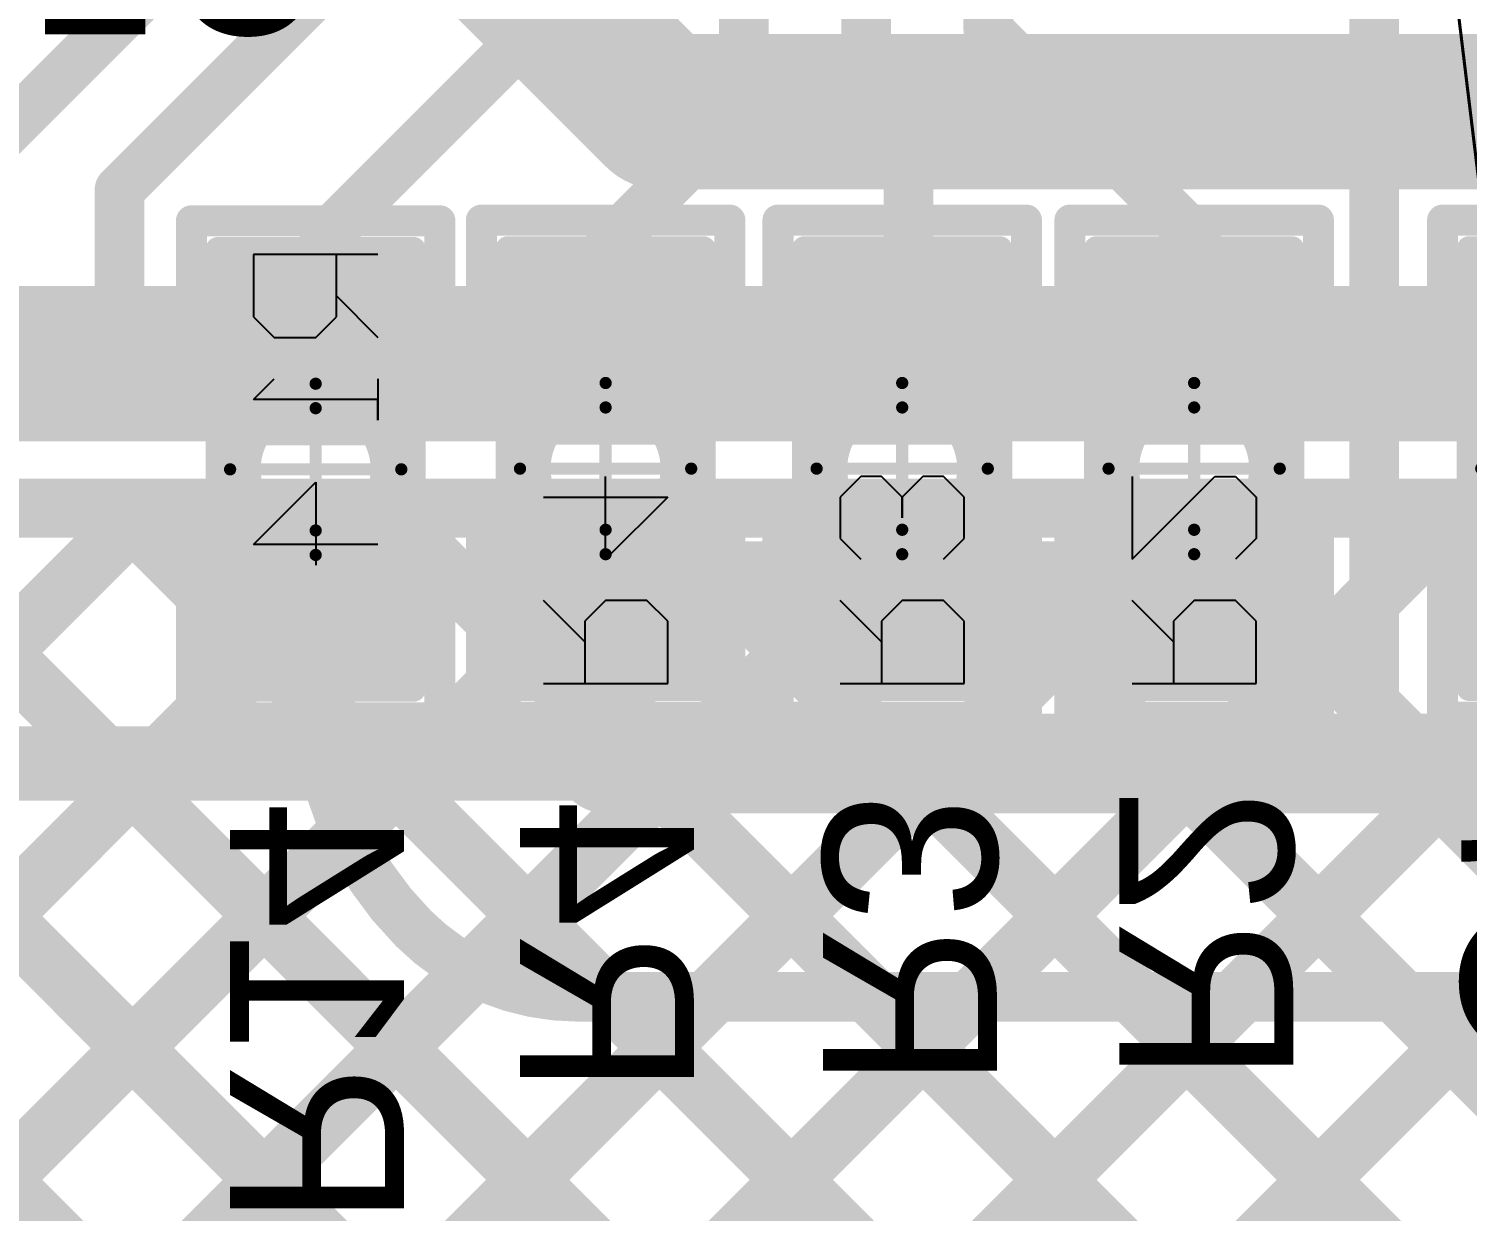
# Model space of a CAD drawing. Header units: millimetres. Extents: x 235 to 830, y 272 to 692.
# Drawn here: x 504.98 to 510.87, y 507.97 to 512.81 of the extents above; entities that cross this region are included whole.
import ezdxf

# ---------------------------------------------------------------- set-up
doc = ezdxf.new("R2010")
doc.units = ezdxf.units.MM
for name, color, linetype in [('BottomLayer', 5, 'Continuous'), ('BottomOverlay', 54, 'Continuous'), ('BottomPaste', 16, 'Continuous'), ('BottomSolder', 6, 'Continuous'), ('Mechanical1', 6, 'Continuous'), ('Mechanical13', 56, 'Continuous'), ('Mechanical15', 56, 'Continuous'), ('MultiLayer', 9, 'Continuous'), ('TopLayer', 1, 'Continuous'), ('ViaHoleLayer', 16, 'Continuous')]:
    doc.layers.add(name, color=color, linetype=linetype)

# ---------------------------------------------------------------- blocks, each defined once
blk = doc.blocks.new('0402_B_14')
at = {"layer": 'BottomLayer'}
for points in [[(-0.7999984, 0.2999994), (-0.7999984, -0.2999994), (-0.1999996, 0.2999994), (-0.1999996, -0.2999994)], [(0.20000214, 0.2999994), (0.20000214, -0.2999994), (0.8000009399999999, 0.2999994), (0.8000009399999999, -0.2999994)]]:
    blk.add_solid(points, dxfattribs=at)
at = {"layer": 'BottomOverlay', "const_width": 0.127}
for points in [[(-0.254, 0.508), (-1.016, 0.508)], [(-1.016, -0.508), (-1.016, 0.508)], [(1.016, 0.508), (0.254, 0.508)], [(1.016, -0.508), (1.016, 0.508)], [(-0.254, -0.508), (-1.016, -0.508)], [(1.016, -0.508), (0.254, -0.508)]]:
    blk.add_lwpolyline(points, dxfattribs=at)
at = {"layer": 'BottomOverlay', "const_width": 0.0635}
for points in [[(-1.04775, 0.508, 1), (-0.98425, 0.508, 1)], [(-1.04775, 0.508, 1), (-0.98425, 0.508, 1)], [(-0.2857499999999999, 0.508, 1), (-0.22225, 0.508, 1)], [(0.22225, 0.508, 1), (0.2857499999999999, 0.508, 1)], [(0.98425, 0.508, 1), (1.04775, 0.508, 1)], [(0.98425, 0.508, 1), (1.04775, 0.508, 1)], [(-1.04775, -0.508, 1), (-0.98425, -0.508, 1)], [(-1.04775, -0.508, 1), (-0.98425, -0.508, 1)], [(-0.2857499999999999, -0.508, 1), (-0.22225, -0.508, 1)], [(0.22225, -0.508, 1), (0.2857499999999999, -0.508, 1)], [(0.98425, -0.508, 1), (1.04775, -0.508, 1)], [(0.98425, -0.508, 1), (1.04775, -0.508, 1)]]:
    blk.add_lwpolyline(points, format="xyb", close=True, dxfattribs=at)
at = {"layer": 'BottomPaste'}
for points in [[(-0.7999984, 0.2999994), (-0.7999984, -0.2999994), (-0.1999996, 0.2999994), (-0.1999996, -0.2999994)], [(0.20000214, 0.2999994), (0.20000214, -0.2999994), (0.8000009399999999, 0.2999994), (0.8000009399999999, -0.2999994)]]:
    blk.add_solid(points, dxfattribs=at)
at = {"layer": 'BottomSolder'}
for points in [[(-0.9015983999999999, 0.4015993999999999), (-0.9015983999999999, -0.4015993999999999), (-0.09839959999999999, 0.4015993999999999), (-0.09839959999999999, -0.4015993999999999)], [(0.09840214, 0.4015993999999999), (0.09840214, -0.4015993999999999), (0.90160094, 0.4015993999999999), (0.90160094, -0.4015993999999999)]]:
    blk.add_solid(points, dxfattribs=at)
at = {"layer": 'Mechanical1'}
for p, q in [((-0.8779992599999998, 0.254), (-0.8779992599999998, -0.2538349)), ((-0.70872096, 0.0847217), (-0.53944266, 0.254)), ((-0.37016436, 0.254), (-0.20088606, 0.254)), ((-0.20088606, 0.254), (-0.28552394, 0.254)), ((-0.28552394, 0.254), (-0.28552394, -0.2538349)), ((0.30695138, 0.254), (0.30695138, -0.2538349)), ((-0.62408054, 0.0847217), (-0.8779992599999998, 0.0847217)), ((-0.53944266, 8.128e-05), (-0.62408054, 0.0847217)), ((-0.53944266, -0.16919702), (-0.53944266, 8.128e-05)), ((0.30695138, -0.2538349), (0.05303266, 8.128e-05)), ((0.05303266, 8.128e-05), (0.39158926, 8.128e-05)), ((-0.62408054, -0.2538349), (-0.53944266, -0.16919702)), ((-0.28552394, -0.2538349), (-0.37016436, -0.16919702)), ((-0.8779992599999998, -0.2538349), (-0.62408054, -0.2538349))]:
    blk.add_line(p, q, dxfattribs=at)
at = {"layer": 'Mechanical13', "const_width": 0.0999998}
for points in [[(-0.5499989, -0.2999994), (-0.5499989, 0.2999994)], [(0.55000144, 0.2999994), (-0.5499989, 0.2999994)], [(0.55000144, -0.2999994), (0.55000144, 0.2999994)], [(0.55000144, -0.2999994), (-0.5499989, -0.2999994)]]:
    blk.add_lwpolyline(points, dxfattribs=at)
at = {"layer": 'Mechanical13', "const_width": 0.0499999}
for points in [[(-0.57499758, 0.2999994, 1), (-0.52500022, 0.2999994, 1)], [(-0.57499758, 0.2999994, 1), (-0.52500022, 0.2999994, 1)], [(0.52500276, 0.2999994, 1), (0.57500012, 0.2999994, 1)], [(0.52500276, 0.2999994, 1), (0.57500012, 0.2999994, 1)], [(-0.57499758, -0.2999994, 1), (-0.52500022, -0.2999994, 1)], [(-0.57499758, -0.2999994, 1), (-0.52500022, -0.2999994, 1)], [(0.52500276, -0.2999994, 1), (0.57500012, -0.2999994, 1)], [(0.52500276, -0.2999994, 1), (0.57500012, -0.2999994, 1)]]:
    blk.add_lwpolyline(points, format="xyb", close=True, dxfattribs=at)
at = {"layer": 'Mechanical15'}
for points, const_width in [([(-0.8999982, -0.3999992), (-0.8999982, 0.40000174)], 0.0999998), ([(0.90000074, 0.40000174), (-0.8999982, 0.40000174)], 0.0999998), ([(0.90000074, -0.3999992), (0.90000074, 0.40000174)], 0.0999998), ([(0, -0.3499993), (0, 0.3499993)], 0.0499999), ([(0.3499993, 0), (-0.3499993, 0)], 0.0499999), ([(0.90000074, -0.3999992), (-0.8999982, -0.3999992)], 0.0999998)]:
    blk.add_lwpolyline(points, dxfattribs=dict(at, const_width=const_width))
for points, const_width in [([(-0.9249968799999999, 0.40000174, 1), (-0.87499952, 0.40000174, 1)], 0.0499999), ([(-0.9249968799999999, 0.40000174, 1), (-0.87499952, 0.40000174, 1)], 0.0499999), ([(0.8750020599999999, 0.40000174, 1), (0.9249994199999999, 0.40000174, 1)], 0.0499999), ([(0.8750020599999999, 0.40000174, 1), (0.9249994199999999, 0.40000174, 1)], 0.0499999), ([(-0.01249934, 0.3499993, 1), (0.01249934, 0.3499993, 1)], 0.02499868), ([(0.2499995, 0, 1), (-0.2499995, 0, 1)], 0.0499999), ([(-0.36249864, 0, 1), (-0.33749996, 0, 1)], 0.02499868), ([(-0.26249884, 0, 1), (-0.23750016, 0, 1)], 0.02499868), ([(0.23750016, 0, 1), (0.26249884, 0, 1)], 0.02499868), ([(0.33749996, 0, 1), (0.36249864, 0, 1)], 0.02499868), ([(-0.9249968799999999, -0.3999992, 1), (-0.87499952, -0.3999992, 1)], 0.0499999), ([(-0.9249968799999999, -0.3999992, 1), (-0.87499952, -0.3999992, 1)], 0.0499999), ([(-0.01249934, -0.3499993, 1), (0.01249934, -0.3499993, 1)], 0.02499868), ([(0.8750020599999999, -0.3999992, 1), (0.9249994199999999, -0.3999992, 1)], 0.0499999), ([(0.8750020599999999, -0.3999992, 1), (0.9249994199999999, -0.3999992, 1)], 0.0499999)]:
    blk.add_lwpolyline(points, format="xyb", close=True, dxfattribs=dict(at, const_width=const_width))
blk = doc.blocks.new('0402_B_24')
at = {"layer": 'BottomLayer'}
for points in [[(-0.7999984, 0.2999994), (-0.7999984, -0.2999994), (-0.1999996, 0.2999994), (-0.1999996, -0.2999994)], [(0.20000214, 0.2999994), (0.20000214, -0.2999994), (0.8000009399999999, 0.2999994), (0.8000009399999999, -0.2999994)]]:
    blk.add_solid(points, dxfattribs=at)
at = {"layer": 'BottomOverlay', "const_width": 0.127}
for points in [[(-1.016, 0.508), (-0.254, 0.508)], [(-1.016, 0.508), (-1.016, -0.508)], [(0.254, 0.508), (1.016, 0.508)], [(1.016, 0.508), (1.016, -0.508)], [(-1.016, -0.508), (-0.254, -0.508)], [(0.254, -0.508), (1.016, -0.508)]]:
    blk.add_lwpolyline(points, dxfattribs=at)
at = {"layer": 'BottomOverlay', "const_width": 0.0635}
for points in [[(-1.04775, 0.508, 1), (-0.98425, 0.508, 1)], [(-1.04775, 0.508, 1), (-0.98425, 0.508, 1)], [(-0.2857499999999999, 0.508, 1), (-0.22225, 0.508, 1)], [(0.22225, 0.508, 1), (0.2857499999999999, 0.508, 1)], [(0.98425, 0.508, 1), (1.04775, 0.508, 1)], [(0.98425, 0.508, 1), (1.04775, 0.508, 1)], [(-1.04775, -0.508, 1), (-0.98425, -0.508, 1)], [(-1.04775, -0.508, 1), (-0.98425, -0.508, 1)], [(-0.2857499999999999, -0.508, 1), (-0.22225, -0.508, 1)], [(0.22225, -0.508, 1), (0.2857499999999999, -0.508, 1)], [(0.98425, -0.508, 1), (1.04775, -0.508, 1)], [(0.98425, -0.508, 1), (1.04775, -0.508, 1)]]:
    blk.add_lwpolyline(points, format="xyb", close=True, dxfattribs=at)
at = {"layer": 'BottomPaste'}
for points in [[(-0.7999984, 0.2999994), (-0.7999984, -0.2999994), (-0.1999996, 0.2999994), (-0.1999996, -0.2999994)], [(0.20000214, 0.2999994), (0.20000214, -0.2999994), (0.8000009399999999, 0.2999994), (0.8000009399999999, -0.2999994)]]:
    blk.add_solid(points, dxfattribs=at)
at = {"layer": 'BottomSolder'}
for points in [[(-0.9015983999999999, 0.4015993999999999), (-0.9015983999999999, -0.4015993999999999), (-0.09839959999999999, 0.4015993999999999), (-0.09839959999999999, -0.4015993999999999)], [(0.09840214, 0.4015993999999999), (0.09840214, -0.4015993999999999), (0.90160094, 0.4015993999999999), (0.90160094, -0.4015993999999999)]]:
    blk.add_solid(points, dxfattribs=at)
at = {"layer": 'Mechanical1'}
for p, q in [((-0.8779992599999998, 0.254), (-0.8779992599999998, -0.2538349)), ((-0.70872096, 0.0847217), (-0.53944266, 0.254)), ((-0.11624564, 0.254), (-0.11624564, -0.2538349)), ((-0.62408054, 0.0847217), (-0.8779992599999998, 0.0847217)), ((-0.53944266, 8.128e-05), (-0.62408054, 0.0847217)), ((-0.53944266, -0.16919702), (-0.53944266, 8.128e-05)), ((-0.11624564, -0.2538349), (-0.37016436, 8.128e-05)), ((-0.37016436, 8.128e-05), (-0.03160776, 8.128e-05)), ((-0.62408054, -0.2538349), (-0.53944266, -0.16919702)), ((-0.8779992599999998, -0.2538349), (-0.62408054, -0.2538349))]:
    blk.add_line(p, q, dxfattribs=at)
at = {"layer": 'Mechanical13', "const_width": 0.0999998}
for points in [[(-0.5499989, 0.2999994), (-0.5499989, -0.2999994)], [(-0.5499989, 0.2999994), (0.55000144, 0.2999994)], [(0.55000144, 0.2999994), (0.55000144, -0.2999994)], [(-0.5499989, -0.2999994), (0.55000144, -0.2999994)]]:
    blk.add_lwpolyline(points, dxfattribs=at)
at = {"layer": 'Mechanical13', "const_width": 0.0499999}
for points in [[(-0.57499758, 0.2999994, 1), (-0.52500022, 0.2999994, 1)], [(-0.57499758, 0.2999994, 1), (-0.52500022, 0.2999994, 1)], [(0.52500276, 0.2999994, 1), (0.57500012, 0.2999994, 1)], [(0.52500276, 0.2999994, 1), (0.57500012, 0.2999994, 1)], [(-0.57499758, -0.2999994, 1), (-0.52500022, -0.2999994, 1)], [(-0.57499758, -0.2999994, 1), (-0.52500022, -0.2999994, 1)], [(0.52500276, -0.2999994, 1), (0.57500012, -0.2999994, 1)], [(0.52500276, -0.2999994, 1), (0.57500012, -0.2999994, 1)]]:
    blk.add_lwpolyline(points, format="xyb", close=True, dxfattribs=at)
at = {"layer": 'Mechanical15'}
for points, const_width in [([(-0.8999982, 0.40000174), (-0.8999982, -0.3999992)], 0.0999998), ([(-0.8999982, 0.40000174), (0.90000074, 0.40000174)], 0.0999998), ([(0.90000074, 0.40000174), (0.90000074, -0.3999992)], 0.0999998), ([(0, 0.3499993), (0, -0.3499993)], 0.0499999), ([(-0.3499993, 0), (0.3499993, 0)], 0.0499999), ([(-0.8999982, -0.3999992), (0.90000074, -0.3999992)], 0.0999998)]:
    blk.add_lwpolyline(points, dxfattribs=dict(at, const_width=const_width))
for points, const_width in [([(-0.9249968799999999, 0.40000174, 1), (-0.87499952, 0.40000174, 1)], 0.0499999), ([(-0.9249968799999999, 0.40000174, 1), (-0.87499952, 0.40000174, 1)], 0.0499999), ([(0.8750020599999999, 0.40000174, 1), (0.9249994199999999, 0.40000174, 1)], 0.0499999), ([(0.8750020599999999, 0.40000174, 1), (0.9249994199999999, 0.40000174, 1)], 0.0499999), ([(-0.01249934, 0.3499993, 1), (0.01249934, 0.3499993, 1)], 0.02499868), ([(0.2499995, 0, 1), (-0.2499995, 0, 1)], 0.0499999), ([(-0.36249864, 0, 1), (-0.33749996, 0, 1)], 0.02499868), ([(-0.26249884, 0, 1), (-0.23750016, 0, 1)], 0.02499868), ([(0.23750016, 0, 1), (0.26249884, 0, 1)], 0.02499868), ([(0.33749996, 0, 1), (0.36249864, 0, 1)], 0.02499868), ([(-0.9249968799999999, -0.3999992, 1), (-0.87499952, -0.3999992, 1)], 0.0499999), ([(-0.9249968799999999, -0.3999992, 1), (-0.87499952, -0.3999992, 1)], 0.0499999), ([(-0.01249934, -0.3499993, 1), (0.01249934, -0.3499993, 1)], 0.02499868), ([(0.8750020599999999, -0.3999992, 1), (0.9249994199999999, -0.3999992, 1)], 0.0499999), ([(0.8750020599999999, -0.3999992, 1), (0.9249994199999999, -0.3999992, 1)], 0.0499999)]:
    blk.add_lwpolyline(points, format="xyb", close=True, dxfattribs=dict(at, const_width=const_width))
blk = doc.blocks.new('0402_B_25')
at = {"layer": 'BottomLayer'}
for points in [[(-0.7999984, 0.2999994), (-0.7999984, -0.2999994), (-0.1999996, 0.2999994), (-0.1999996, -0.2999994)], [(0.20000214, 0.2999994), (0.20000214, -0.2999994), (0.8000009399999999, 0.2999994), (0.8000009399999999, -0.2999994)]]:
    blk.add_solid(points, dxfattribs=at)
at = {"layer": 'BottomOverlay', "const_width": 0.127}
for points in [[(-1.016, 0.508), (-0.254, 0.508)], [(-1.016, 0.508), (-1.016, -0.508)], [(0.254, 0.508), (1.016, 0.508)], [(1.016, 0.508), (1.016, -0.508)], [(-1.016, -0.508), (-0.254, -0.508)], [(0.254, -0.508), (1.016, -0.508)]]:
    blk.add_lwpolyline(points, dxfattribs=at)
at = {"layer": 'BottomOverlay', "const_width": 0.0635}
for points in [[(-1.04775, 0.508, 1), (-0.98425, 0.508, 1)], [(-1.04775, 0.508, 1), (-0.98425, 0.508, 1)], [(-0.2857499999999999, 0.508, 1), (-0.22225, 0.508, 1)], [(0.22225, 0.508, 1), (0.2857499999999999, 0.508, 1)], [(0.98425, 0.508, 1), (1.04775, 0.508, 1)], [(0.98425, 0.508, 1), (1.04775, 0.508, 1)], [(-1.04775, -0.508, 1), (-0.98425, -0.508, 1)], [(-1.04775, -0.508, 1), (-0.98425, -0.508, 1)], [(-0.2857499999999999, -0.508, 1), (-0.22225, -0.508, 1)], [(0.22225, -0.508, 1), (0.2857499999999999, -0.508, 1)], [(0.98425, -0.508, 1), (1.04775, -0.508, 1)], [(0.98425, -0.508, 1), (1.04775, -0.508, 1)]]:
    blk.add_lwpolyline(points, format="xyb", close=True, dxfattribs=at)
at = {"layer": 'BottomPaste'}
for points in [[(-0.7999984, 0.2999994), (-0.7999984, -0.2999994), (-0.1999996, 0.2999994), (-0.1999996, -0.2999994)], [(0.20000214, 0.2999994), (0.20000214, -0.2999994), (0.8000009399999999, 0.2999994), (0.8000009399999999, -0.2999994)]]:
    blk.add_solid(points, dxfattribs=at)
at = {"layer": 'BottomSolder'}
for points in [[(-0.9015983999999999, 0.4015993999999999), (-0.9015983999999999, -0.4015993999999999), (-0.09839959999999999, 0.4015993999999999), (-0.09839959999999999, -0.4015993999999999)], [(0.09840214, 0.4015993999999999), (0.09840214, -0.4015993999999999), (0.90160094, 0.4015993999999999), (0.90160094, -0.4015993999999999)]]:
    blk.add_solid(points, dxfattribs=at)
at = {"layer": 'Mechanical1'}
for p, q in [((-0.8779992599999998, 0.254), (-0.8779992599999998, -0.2538349)), ((-0.70872096, 0.0847217), (-0.53944266, 0.254)), ((-0.28552394, 0.254), (-0.37016436, 0.16935958)), ((-0.11624564, 0.254), (-0.28552394, 0.254)), ((-0.03160776, 0.16935958), (-0.11624564, 0.254)), ((-0.03160776, 0.0847217), (-0.03160776, 0.16935958)), ((-0.62408054, 0.0847217), (-0.8779992599999998, 0.0847217)), ((-0.53944266, 8.128e-05), (-0.62408054, 0.0847217)), ((-0.11624564, 8.128e-05), (-0.03160776, 0.0847217)), ((-0.53944266, -0.16919702), (-0.53944266, 8.128e-05)), ((-0.11624564, 8.128e-05), (-0.20088606, 8.128e-05)), ((-0.20088606, 8.128e-05), (-0.11624564, 8.128e-05)), ((-0.03160776, -0.0845566), (-0.11624564, 8.128e-05)), ((-0.03160776, -0.16919702), (-0.03160776, -0.0845566)), ((-0.62408054, -0.2538349), (-0.53944266, -0.16919702)), ((-0.37016436, -0.16919702), (-0.28552394, -0.2538349)), ((-0.11624564, -0.2538349), (-0.03160776, -0.16919702)), ((-0.8779992599999998, -0.2538349), (-0.62408054, -0.2538349)), ((-0.28552394, -0.2538349), (-0.11624564, -0.2538349))]:
    blk.add_line(p, q, dxfattribs=at)
at = {"layer": 'Mechanical13', "const_width": 0.0999998}
for points in [[(-0.5499989, 0.2999994), (-0.5499989, -0.2999994)], [(-0.5499989, 0.2999994), (0.55000144, 0.2999994)], [(0.55000144, 0.2999994), (0.55000144, -0.2999994)], [(-0.5499989, -0.2999994), (0.55000144, -0.2999994)]]:
    blk.add_lwpolyline(points, dxfattribs=at)
at = {"layer": 'Mechanical13', "const_width": 0.0499999}
for points in [[(-0.57499758, 0.2999994, 1), (-0.52500022, 0.2999994, 1)], [(-0.57499758, 0.2999994, 1), (-0.52500022, 0.2999994, 1)], [(0.52500276, 0.2999994, 1), (0.57500012, 0.2999994, 1)], [(0.52500276, 0.2999994, 1), (0.57500012, 0.2999994, 1)], [(-0.57499758, -0.2999994, 1), (-0.52500022, -0.2999994, 1)], [(-0.57499758, -0.2999994, 1), (-0.52500022, -0.2999994, 1)], [(0.52500276, -0.2999994, 1), (0.57500012, -0.2999994, 1)], [(0.52500276, -0.2999994, 1), (0.57500012, -0.2999994, 1)]]:
    blk.add_lwpolyline(points, format="xyb", close=True, dxfattribs=at)
at = {"layer": 'Mechanical15'}
for points, const_width in [([(-0.8999982, 0.40000174), (-0.8999982, -0.3999992)], 0.0999998), ([(-0.8999982, 0.40000174), (0.90000074, 0.40000174)], 0.0999998), ([(0.90000074, 0.40000174), (0.90000074, -0.3999992)], 0.0999998), ([(0, 0.3499993), (0, -0.3499993)], 0.0499999), ([(-0.3499993, 0), (0.3499993, 0)], 0.0499999), ([(-0.8999982, -0.3999992), (0.90000074, -0.3999992)], 0.0999998)]:
    blk.add_lwpolyline(points, dxfattribs=dict(at, const_width=const_width))
for points, const_width in [([(-0.9249968799999999, 0.40000174, 1), (-0.87499952, 0.40000174, 1)], 0.0499999), ([(-0.9249968799999999, 0.40000174, 1), (-0.87499952, 0.40000174, 1)], 0.0499999), ([(0.8750020599999999, 0.40000174, 1), (0.9249994199999999, 0.40000174, 1)], 0.0499999), ([(0.8750020599999999, 0.40000174, 1), (0.9249994199999999, 0.40000174, 1)], 0.0499999), ([(-0.01249934, 0.3499993, 1), (0.01249934, 0.3499993, 1)], 0.02499868), ([(0.2499995, 0, 1), (-0.2499995, 0, 1)], 0.0499999), ([(-0.36249864, 0, 1), (-0.33749996, 0, 1)], 0.02499868), ([(-0.26249884, 0, 1), (-0.23750016, 0, 1)], 0.02499868), ([(0.23750016, 0, 1), (0.26249884, 0, 1)], 0.02499868), ([(0.33749996, 0, 1), (0.36249864, 0, 1)], 0.02499868), ([(-0.9249968799999999, -0.3999992, 1), (-0.87499952, -0.3999992, 1)], 0.0499999), ([(-0.9249968799999999, -0.3999992, 1), (-0.87499952, -0.3999992, 1)], 0.0499999), ([(-0.01249934, -0.3499993, 1), (0.01249934, -0.3499993, 1)], 0.02499868), ([(0.8750020599999999, -0.3999992, 1), (0.9249994199999999, -0.3999992, 1)], 0.0499999), ([(0.8750020599999999, -0.3999992, 1), (0.9249994199999999, -0.3999992, 1)], 0.0499999)]:
    blk.add_lwpolyline(points, format="xyb", close=True, dxfattribs=dict(at, const_width=const_width))
blk = doc.blocks.new('0402_B_26')
at = {"layer": 'BottomLayer'}
for points in [[(-0.7999984, 0.2999994), (-0.7999984, -0.2999994), (-0.1999996, 0.2999994), (-0.1999996, -0.2999994)], [(0.20000214, 0.2999994), (0.20000214, -0.2999994), (0.8000009399999999, 0.2999994), (0.8000009399999999, -0.2999994)]]:
    blk.add_solid(points, dxfattribs=at)
at = {"layer": 'BottomOverlay', "const_width": 0.127}
for points in [[(-1.016, 0.508), (-0.254, 0.508)], [(-1.016, 0.508), (-1.016, -0.508)], [(0.254, 0.508), (1.016, 0.508)], [(1.016, 0.508), (1.016, -0.508)], [(-1.016, -0.508), (-0.254, -0.508)], [(0.254, -0.508), (1.016, -0.508)]]:
    blk.add_lwpolyline(points, dxfattribs=at)
at = {"layer": 'BottomOverlay', "const_width": 0.0635}
for points in [[(-1.04775, 0.508, 1), (-0.98425, 0.508, 1)], [(-1.04775, 0.508, 1), (-0.98425, 0.508, 1)], [(-0.2857499999999999, 0.508, 1), (-0.22225, 0.508, 1)], [(0.22225, 0.508, 1), (0.2857499999999999, 0.508, 1)], [(0.98425, 0.508, 1), (1.04775, 0.508, 1)], [(0.98425, 0.508, 1), (1.04775, 0.508, 1)], [(-1.04775, -0.508, 1), (-0.98425, -0.508, 1)], [(-1.04775, -0.508, 1), (-0.98425, -0.508, 1)], [(-0.2857499999999999, -0.508, 1), (-0.22225, -0.508, 1)], [(0.22225, -0.508, 1), (0.2857499999999999, -0.508, 1)], [(0.98425, -0.508, 1), (1.04775, -0.508, 1)], [(0.98425, -0.508, 1), (1.04775, -0.508, 1)]]:
    blk.add_lwpolyline(points, format="xyb", close=True, dxfattribs=at)
at = {"layer": 'BottomPaste'}
for points in [[(-0.7999984, 0.2999994), (-0.7999984, -0.2999994), (-0.1999996, 0.2999994), (-0.1999996, -0.2999994)], [(0.20000214, 0.2999994), (0.20000214, -0.2999994), (0.8000009399999999, 0.2999994), (0.8000009399999999, -0.2999994)]]:
    blk.add_solid(points, dxfattribs=at)
at = {"layer": 'BottomSolder'}
for points in [[(-0.9015983999999999, 0.4015993999999999), (-0.9015983999999999, -0.4015993999999999), (-0.09839959999999999, 0.4015993999999999), (-0.09839959999999999, -0.4015993999999999)], [(0.09840214, 0.4015993999999999), (0.09840214, -0.4015993999999999), (0.90160094, 0.4015993999999999), (0.90160094, -0.4015993999999999)]]:
    blk.add_solid(points, dxfattribs=at)
at = {"layer": 'Mechanical1'}
for p, q in [((-0.8779992599999998, 0.254), (-0.8779992599999998, -0.2538349)), ((-0.70872096, 0.0847217), (-0.53944266, 0.254)), ((-0.03160776, 0.254), (-0.37016436, 0.254)), ((-0.37016436, 0.254), (-0.03160776, -0.0845566)), ((-0.62408054, 0.0847217), (-0.8779992599999998, 0.0847217)), ((-0.53944266, 8.128e-05), (-0.62408054, 0.0847217)), ((-0.53944266, -0.16919702), (-0.53944266, 8.128e-05)), ((-0.03160776, -0.0845566), (-0.03160776, -0.16919702)), ((-0.62408054, -0.2538349), (-0.53944266, -0.16919702)), ((-0.28552394, -0.2538349), (-0.37016436, -0.16919702)), ((-0.03160776, -0.16919702), (-0.11624564, -0.2538349)), ((-0.8779992599999998, -0.2538349), (-0.62408054, -0.2538349)), ((-0.11624564, -0.2538349), (-0.28552394, -0.2538349))]:
    blk.add_line(p, q, dxfattribs=at)
at = {"layer": 'Mechanical13', "const_width": 0.0999998}
for points in [[(-0.5499989, 0.2999994), (-0.5499989, -0.2999994)], [(-0.5499989, 0.2999994), (0.55000144, 0.2999994)], [(0.55000144, 0.2999994), (0.55000144, -0.2999994)], [(-0.5499989, -0.2999994), (0.55000144, -0.2999994)]]:
    blk.add_lwpolyline(points, dxfattribs=at)
at = {"layer": 'Mechanical13', "const_width": 0.0499999}
for points in [[(-0.57499758, 0.2999994, 1), (-0.52500022, 0.2999994, 1)], [(-0.57499758, 0.2999994, 1), (-0.52500022, 0.2999994, 1)], [(0.52500276, 0.2999994, 1), (0.57500012, 0.2999994, 1)], [(0.52500276, 0.2999994, 1), (0.57500012, 0.2999994, 1)], [(-0.57499758, -0.2999994, 1), (-0.52500022, -0.2999994, 1)], [(-0.57499758, -0.2999994, 1), (-0.52500022, -0.2999994, 1)], [(0.52500276, -0.2999994, 1), (0.57500012, -0.2999994, 1)], [(0.52500276, -0.2999994, 1), (0.57500012, -0.2999994, 1)]]:
    blk.add_lwpolyline(points, format="xyb", close=True, dxfattribs=at)
at = {"layer": 'Mechanical15'}
for points, const_width in [([(-0.8999982, 0.40000174), (-0.8999982, -0.3999992)], 0.0999998), ([(-0.8999982, 0.40000174), (0.90000074, 0.40000174)], 0.0999998), ([(0.90000074, 0.40000174), (0.90000074, -0.3999992)], 0.0999998), ([(0, 0.3499993), (0, -0.3499993)], 0.0499999), ([(-0.3499993, 0), (0.3499993, 0)], 0.0499999), ([(-0.8999982, -0.3999992), (0.90000074, -0.3999992)], 0.0999998)]:
    blk.add_lwpolyline(points, dxfattribs=dict(at, const_width=const_width))
for points, const_width in [([(-0.9249968799999999, 0.40000174, 1), (-0.87499952, 0.40000174, 1)], 0.0499999), ([(-0.9249968799999999, 0.40000174, 1), (-0.87499952, 0.40000174, 1)], 0.0499999), ([(0.8750020599999999, 0.40000174, 1), (0.9249994199999999, 0.40000174, 1)], 0.0499999), ([(0.8750020599999999, 0.40000174, 1), (0.9249994199999999, 0.40000174, 1)], 0.0499999), ([(-0.01249934, 0.3499993, 1), (0.01249934, 0.3499993, 1)], 0.02499868), ([(0.2499995, 0, 1), (-0.2499995, 0, 1)], 0.0499999), ([(-0.36249864, 0, 1), (-0.33749996, 0, 1)], 0.02499868), ([(-0.26249884, 0, 1), (-0.23750016, 0, 1)], 0.02499868), ([(0.23750016, 0, 1), (0.26249884, 0, 1)], 0.02499868), ([(0.33749996, 0, 1), (0.36249864, 0, 1)], 0.02499868), ([(-0.9249968799999999, -0.3999992, 1), (-0.87499952, -0.3999992, 1)], 0.0499999), ([(-0.9249968799999999, -0.3999992, 1), (-0.87499952, -0.3999992, 1)], 0.0499999), ([(-0.01249934, -0.3499993, 1), (0.01249934, -0.3499993, 1)], 0.02499868), ([(0.8750020599999999, -0.3999992, 1), (0.9249994199999999, -0.3999992, 1)], 0.0499999), ([(0.8750020599999999, -0.3999992, 1), (0.9249994199999999, -0.3999992, 1)], 0.0499999)]:
    blk.add_lwpolyline(points, format="xyb", close=True, dxfattribs=dict(at, const_width=const_width))
blk = doc.blocks.new('0402CAP_B_38')
at = {"layer": 'BottomLayer'}
for points in [[(-0.7999984, 0.2999994), (-0.7999984, -0.2999994), (-0.1999996, 0.2999994), (-0.1999996, -0.2999994)], [(0.20000214, 0.2999994), (0.20000214, -0.2999994), (0.8000009399999999, 0.2999994), (0.8000009399999999, -0.2999994)]]:
    blk.add_solid(points, dxfattribs=at)
at = {"layer": 'BottomOverlay', "const_width": 0.127}
for points in [[(-0.254, 0.508), (-1.016, 0.508)], [(-1.016, -0.508), (-1.016, 0.508)], [(1.016, 0.508), (0.254, 0.508)], [(1.016, -0.508), (1.016, 0.508)], [(-0.254, -0.508), (-1.016, -0.508)], [(1.016, -0.508), (0.254, -0.508)]]:
    blk.add_lwpolyline(points, dxfattribs=at)
at = {"layer": 'BottomOverlay', "const_width": 0.0635}
for points in [[(-1.04775, 0.508, 1), (-0.98425, 0.508, 1)], [(-1.04775, 0.508, 1), (-0.98425, 0.508, 1)], [(-0.2857499999999999, 0.508, 1), (-0.22225, 0.508, 1)], [(0.22225, 0.508, 1), (0.2857499999999999, 0.508, 1)], [(0.98425, 0.508, 1), (1.04775, 0.508, 1)], [(0.98425, 0.508, 1), (1.04775, 0.508, 1)], [(-1.04775, -0.508, 1), (-0.98425, -0.508, 1)], [(-1.04775, -0.508, 1), (-0.98425, -0.508, 1)], [(-0.2857499999999999, -0.508, 1), (-0.22225, -0.508, 1)], [(0.22225, -0.508, 1), (0.2857499999999999, -0.508, 1)], [(0.98425, -0.508, 1), (1.04775, -0.508, 1)], [(0.98425, -0.508, 1), (1.04775, -0.508, 1)]]:
    blk.add_lwpolyline(points, format="xyb", close=True, dxfattribs=at)
at = {"layer": 'BottomPaste'}
for points in [[(-0.7999984, 0.2999994), (-0.7999984, -0.2999994), (-0.1999996, 0.2999994), (-0.1999996, -0.2999994)], [(0.20000214, 0.2999994), (0.20000214, -0.2999994), (0.8000009399999999, 0.2999994), (0.8000009399999999, -0.2999994)]]:
    blk.add_solid(points, dxfattribs=at)
at = {"layer": 'BottomSolder'}
for points in [[(-0.9015983999999999, 0.4015993999999999), (-0.9015983999999999, -0.4015993999999999), (-0.09839959999999999, 0.4015993999999999), (-0.09839959999999999, -0.4015993999999999)], [(0.09840214, 0.4015993999999999), (0.09840214, -0.4015993999999999), (0.90160094, 0.4015993999999999), (0.90160094, -0.4015993999999999)]]:
    blk.add_solid(points, dxfattribs=at)
at = {"layer": 'Mechanical1'}
for p, q in [((-0.8779992599999998, 0.16935958), (-0.79335884, 0.254)), ((-0.79335884, 0.254), (-0.62408054, 0.254)), ((-0.62408054, 0.254), (-0.53944266, 0.16935958)), ((-0.37016436, 0.16935958), (-0.37016436, 0.254)), ((-0.8779992599999998, -0.16919702), (-0.8779992599999998, 0.16935958)), ((-0.03160776, -0.16919702), (-0.37016436, 0.16935958)), ((-0.79335884, -0.2538349), (-0.8779992599999998, -0.16919702)), ((-0.53944266, -0.16919702), (-0.62408054, -0.2538349)), ((-0.03160776, -0.2538349), (-0.03160776, -0.16919702)), ((-0.62408054, -0.2538349), (-0.79335884, -0.2538349)), ((-0.37016436, -0.2538349), (-0.03160776, -0.2538349))]:
    blk.add_line(p, q, dxfattribs=at)
at = {"layer": 'Mechanical13', "const_width": 0.0999998}
for points in [[(-0.5499989, -0.2999994), (-0.5499989, 0.2999994)], [(0.55000144, 0.2999994), (-0.5499989, 0.2999994)], [(0.55000144, -0.2999994), (0.55000144, 0.2999994)], [(0.55000144, -0.2999994), (-0.5499989, -0.2999994)]]:
    blk.add_lwpolyline(points, dxfattribs=at)
at = {"layer": 'Mechanical13', "const_width": 0.0499999}
for points in [[(-0.57499758, 0.2999994, 1), (-0.52500022, 0.2999994, 1)], [(-0.57499758, 0.2999994, 1), (-0.52500022, 0.2999994, 1)], [(0.52500276, 0.2999994, 1), (0.57500012, 0.2999994, 1)], [(0.52500276, 0.2999994, 1), (0.57500012, 0.2999994, 1)], [(-0.57499758, -0.2999994, 1), (-0.52500022, -0.2999994, 1)], [(-0.57499758, -0.2999994, 1), (-0.52500022, -0.2999994, 1)], [(0.52500276, -0.2999994, 1), (0.57500012, -0.2999994, 1)], [(0.52500276, -0.2999994, 1), (0.57500012, -0.2999994, 1)]]:
    blk.add_lwpolyline(points, format="xyb", close=True, dxfattribs=at)
at = {"layer": 'Mechanical15'}
for points, const_width in [([(-0.8999982, -0.3999992), (-0.8999982, 0.40000174)], 0.0999998), ([(0.90000074, 0.40000174), (-0.8999982, 0.40000174)], 0.0999998), ([(0.90000074, -0.3999992), (0.90000074, 0.40000174)], 0.0999998), ([(0, -0.3499993), (0, 0.3499993)], 0.0499999), ([(0.3499993, 0), (-0.3499993, 0)], 0.0499999), ([(0.90000074, -0.3999992), (-0.8999982, -0.3999992)], 0.0999998)]:
    blk.add_lwpolyline(points, dxfattribs=dict(at, const_width=const_width))
for points, const_width in [([(-0.9249968799999999, 0.40000174, 1), (-0.87499952, 0.40000174, 1)], 0.0499999), ([(-0.9249968799999999, 0.40000174, 1), (-0.87499952, 0.40000174, 1)], 0.0499999), ([(0.8750020599999999, 0.40000174, 1), (0.9249994199999999, 0.40000174, 1)], 0.0499999), ([(0.8750020599999999, 0.40000174, 1), (0.9249994199999999, 0.40000174, 1)], 0.0499999), ([(-0.01249934, 0.3499993, 1), (0.01249934, 0.3499993, 1)], 0.02499868), ([(0.2499995, 0, 1), (-0.2499995, 0, 1)], 0.0499999), ([(-0.36249864, 0, 1), (-0.33749996, 0, 1)], 0.02499868), ([(-0.26249884, 0, 1), (-0.23750016, 0, 1)], 0.02499868), ([(0.23750016, 0, 1), (0.26249884, 0, 1)], 0.02499868), ([(0.33749996, 0, 1), (0.36249864, 0, 1)], 0.02499868), ([(-0.9249968799999999, -0.3999992, 1), (-0.87499952, -0.3999992, 1)], 0.0499999), ([(-0.9249968799999999, -0.3999992, 1), (-0.87499952, -0.3999992, 1)], 0.0499999), ([(-0.01249934, -0.3499993, 1), (0.01249934, -0.3499993, 1)], 0.02499868), ([(0.8750020599999999, -0.3999992, 1), (0.9249994199999999, -0.3999992, 1)], 0.0499999), ([(0.8750020599999999, -0.3999992, 1), (0.9249994199999999, -0.3999992, 1)], 0.0499999)]:
    blk.add_lwpolyline(points, format="xyb", close=True, dxfattribs=dict(at, const_width=const_width))

msp = doc.modelspace()

# ---------------------------------------------------------------- linework, layer by layer
at = {"layer": 'BottomLayer'}
for points, const_width in [([(507.90853206, 512.4822262399999), (507.90853206, 513.99855798)], 0.2032), ([(508.40853106, 512.4256325), (508.40853106, 513.99855798)], 0.2032), ([(508.90853006, 512.8033736799999), (508.90853006, 513.99855798)], 0.2032), ([(505.35600478, 512.1510331), (506.9085315199999, 513.7035598399999)], 0.2032), ([(504.8172987199999, 512.3119929), (506.1295313, 513.62422548)], 0.2032), ([(506.19420478, 511.95395704), (507.4085305199999, 513.1682827799999)], 0.2032), ([(510.48611644, 509.90983616), (510.48611644, 512.93243616)], 0.2032), ([(508.90853006, 512.8033736799999), (509.7585308999999, 511.9533728399999)], 0.2032), ([(507.36260478, 511.9362989599999), (507.90853206, 512.4822262399999)], 0.2032), ([(508.40853106, 512.4256325), (508.58180478, 512.25235878)], 0.2032), ([(508.58180478, 511.53613212), (508.58180478, 512.25235878)], 0.2032), ([(505.35600478, 511.70212874), (505.35600478, 512.1510331)], 0.2032), ([(506.19420478, 511.54390706), (506.19420478, 511.95395704)], 0.2032), ([(507.36260478, 511.52973132), (507.36260478, 511.9362989599999)], 0.2032), ([(509.7585308999999, 511.51905824), (509.7585308999999, 511.9533728399999)], 0.2032), ([(504.7466689399999, 511.0927928999999), (505.35600478, 511.70212874)], 0.2032), ([(506.1580555, 511.50775778), (506.19420478, 511.54390706)], 0.2032), ([(507.34360558, 511.5107321199999), (507.36260478, 511.52973132)], 0.2032), ([(508.55640478, 511.5107321199999), (508.58180478, 511.53613212)], 0.2032), ([(509.7502047799999, 511.5107321199999), (509.7585308999999, 511.51905824)], 0.2032), ([(509.7502047799999, 510.51073158), (509.7517897399999, 510.51231654)], 0.4571999999999999), ([(507.34360558, 509.80516022), (507.34360558, 510.51073158)], 0.4064), ([(507.34360558, 510.51073158), (508.55640478, 510.51073158)], 0.4064), ([(508.55640478, 510.51073158), (509.7502047799999, 510.51073158)], 0.4064), ([(506.1580555, 510.09632042), (506.1580555, 510.50775724)], 0.2032), ([(510.48611644, 509.90983616), (511.14651644, 509.24943616)], 0.2032), ([(507.2325872599999, 508.8512302), (518.6014266, 508.8512302)], 0.2032)]:
    msp.add_lwpolyline(points, dxfattribs=dict(at, const_width=const_width))
for points, const_width in [([(508.8577300599999, 512.8033736799999, 1), (508.95933006, 512.8033736799999, 1)], 0.1016), ([(508.8577300599999, 512.8033736799999, 1), (508.95933006, 512.8033736799999, 1)], 0.1016), ([(507.85773206, 512.4822262399999, 1), (507.95933206, 512.4822262399999, 1)], 0.1016), ([(507.85773206, 512.4822262399999, 1), (507.95933206, 512.4822262399999, 1)], 0.1016), ([(508.3577310599999, 512.4256325, 1), (508.45933106, 512.4256325, 1)], 0.1016), ([(508.3577310599999, 512.4256325, 1), (508.45933106, 512.4256325, 1)], 0.1016), ([(508.53100478, 512.25235878, 1), (508.63260478, 512.25235878, 1)], 0.1016), ([(508.53100478, 512.25235878, 1), (508.63260478, 512.25235878, 1)], 0.1016), ([(505.30520478, 512.1510331, 1), (505.40680478, 512.1510331, 1)], 0.1016), ([(505.30520478, 512.1510331, 1), (505.40680478, 512.1510331, 1)], 0.1016), ([(506.14340478, 511.95395704, 1), (506.24500478, 511.95395704, 1)], 0.1016), ([(506.14340478, 511.95395704, 1), (506.24500478, 511.95395704, 1)], 0.1016), ([(507.3118047799999, 511.9362989599999, 1), (507.41340478, 511.9362989599999, 1)], 0.1016), ([(507.3118047799999, 511.9362989599999, 1), (507.41340478, 511.9362989599999, 1)], 0.1016), ([(509.7077309, 511.9533728399999, 1), (509.8093309, 511.9533728399999, 1)], 0.1016), ([(509.7077309, 511.9533728399999, 1), (509.8093309, 511.9533728399999, 1)], 0.1016), ([(505.30520478, 511.70212874, 1), (505.40680478, 511.70212874, 1)], 0.1016), ([(505.30520478, 511.70212874, 1), (505.40680478, 511.70212874, 1)], 0.1016), ([(506.14340478, 511.54390706, 1), (506.24500478, 511.54390706, 1)], 0.1016), ([(506.14340478, 511.54390706, 1), (506.24500478, 511.54390706, 1)], 0.1016), ([(507.3118047799999, 511.52973132, 1), (507.41340478, 511.52973132, 1)], 0.1016), ([(507.3118047799999, 511.52973132, 1), (507.41340478, 511.52973132, 1)], 0.1016), ([(508.53100478, 511.53613212, 1), (508.63260478, 511.53613212, 1)], 0.1016), ([(508.53100478, 511.53613212, 1), (508.63260478, 511.53613212, 1)], 0.1016), ([(509.7077309, 511.51905824, 1), (509.8093309, 511.51905824, 1)], 0.1016), ([(509.7077309, 511.51905824, 1), (509.8093309, 511.51905824, 1)], 0.1016), ([(506.1072555, 511.50775778, 1), (506.2088555, 511.50775778, 1)], 0.1016), ([(507.29280558, 511.5107321199999, 1), (507.39440558, 511.5107321199999, 1)], 0.1016), ([(508.5056047799999, 511.5107321199999, 1), (508.60720478, 511.5107321199999, 1)], 0.1016), ([(509.69940478, 511.5107321199999, 1), (509.80100478, 511.5107321199999, 1)], 0.1016), ([(509.6359047799999, 510.51073158, 1), (509.8645047799999, 510.51073158, 1)], 0.2286), ([(509.6374897399999, 510.51231654, 1), (509.8660897399999, 510.51231654, 1)], 0.2286), ([(507.24200558, 510.51073158, 1), (507.44520558, 510.51073158, 1)], 0.2032), ([(507.24200558, 510.51073158, 1), (507.44520558, 510.51073158, 1)], 0.2032), ([(508.45480478, 510.51073158, 1), (508.6580047799999, 510.51073158, 1)], 0.2032), ([(508.45480478, 510.51073158, 1), (508.6580047799999, 510.51073158, 1)], 0.2032), ([(509.64860478, 510.51073158, 1), (509.85180478, 510.51073158, 1)], 0.2032), ([(506.1072555, 510.50775724, 1), (506.2088555, 510.50775724, 1)], 0.1016), ([(506.1072555, 510.09632042, 1), (506.2088555, 510.09632042, 1)], 0.1016), ([(506.1072555, 510.09632042, 1), (506.2088555, 510.09632042, 1)], 0.1016), ([(507.24200558, 509.80516022, 1), (507.44520558, 509.80516022, 1)], 0.2032), ([(507.24200558, 509.80516022, 1), (507.44520558, 509.80516022, 1)], 0.2032), ([(510.43531644, 509.90983616, 1), (510.53691644, 509.90983616, 1)], 0.1016), ([(510.43531644, 509.90983616, 1), (510.53691644, 509.90983616, 1)], 0.1016), ([(506.50725724, 509.1306301999999, 1), (506.60885724, 509.1306301999999, 1)], 0.1016), ([(506.50725724, 509.1306301999999, 1), (506.60885724, 509.1306301999999, 1)], 0.1016), ([(507.18178726, 508.8512302, 1), (507.28338726, 508.8512302, 1)], 0.1016), ([(507.18178726, 508.8512302, 1), (507.28338726, 508.8512302, 1)], 0.1016)]:
    msp.add_lwpolyline(points, format="xyb", close=True, dxfattribs=dict(at, const_width=const_width))
at = {"layer": 'BottomLayer', "const_width": 0.2032}
for points in [[(506.55805724, 509.1306301999999, -0.1989123673796566), (506.1580555, 510.09632042)], [(507.2325872599999, 508.8512302, -0.198912367379658), (506.55805724, 509.1306301999999)]]:
    msp.add_lwpolyline(points, format="xyb", dxfattribs=at)
at = {"layer": 'Mechanical1', "const_width": 0.0127}
msp.add_lwpolyline([(509.87411614, 520.7399796), (516.07411644, 469.73998)], dxfattribs=at)
at = {"layer": 'MultiLayer', "const_width": 0.2032}
msp.add_lwpolyline([(507.24200558, 509.80516022, 1), (507.44520558, 509.80516022, 1)], format="xyb", close=True, dxfattribs=at)
at = {"layer": 'TopLayer'}
for points, const_width in [([(503.45390038, 501.2986367199999), (522.6883094599999, 520.5330458)], 0.2413), ([(506.6330050199999, 513.40623506), (507.5695411199999, 512.46969896)], 0.635), ([(507.5695411199999, 512.46969896), (511.2488047799999, 512.46969896)], 0.635), ([(499.89982316, 511.4392946199999), (511.78702316, 511.4392946199999)], 0.635), ([(495.91048646, 501.2986367199999), (505.46059436, 510.84874462)], 0.2413), ([(496.98811702, 501.2986367199999), (506.5382249199999, 510.84874462)], 0.2413), ([(498.06574758, 501.2986367199999), (507.6158554799999, 510.84874462)], 0.2413), ([(499.14337814, 501.2986367199999), (508.6934860399999, 510.84874462)], 0.2413), ([(499.89982316, 510.84874462), (511.78702316, 510.84874462)], 0.2413), ([(500.2210087, 501.2986367199999), (509.7711165999999, 510.84874462)], 0.2413), ([(501.29863926, 501.2986367199999), (510.84874716, 510.84874462)], 0.2413), ([(502.1241443399999, 510.84874462), (511.67425224, 501.2986367199999)], 0.2413), ([(502.37626982, 501.2986367199999), (511.94903706, 510.87140396)], 0.2413), ([(503.2017748999999, 510.84874462), (513.3640253399999, 500.68649418)], 0.2413), ([(504.2794054599999, 510.84874462), (513.29613368, 501.8320164)], 0.2413), ([(505.35703602, 510.84874462), (513.29657818, 502.90920246)], 0.2413), ([(506.4346665799999, 510.84874462), (513.4604158, 503.8229954)], 0.2413), ([(507.5122971399999, 510.84874462), (513.82643234, 504.53460942)], 0.2413), ([(508.5899276999999, 510.84874462), (514.3346152199999, 505.1040571)], 0.2413), ([(509.66755826, 510.84874462), (514.8734305, 505.64287238)], 0.2413), ([(510.74518882, 510.84874462), (515.4122457799999, 506.18168766)], 0.2413), ([(507.34360558, 509.80516022), (512.5173646, 509.80516022)], 0.4064), ([(504.01219238, 509.80516022), (507.34360558, 509.80516022)], 0.3048)]:
    msp.add_lwpolyline(points, dxfattribs=dict(at, const_width=const_width))
for points, const_width in [([(507.41079112, 512.46969896, 1), (507.72829112, 512.46969896, 1)], 0.3175), ([(507.41079112, 512.46969896, 1), (507.72829112, 512.46969896, 1)], 0.3175), ([(505.29671102, 510.84874462, 1), (505.4173610199999, 510.84874462, 1)], 0.12065), ([(505.40026936, 510.84874462, 1), (505.5209193599999, 510.84874462, 1)], 0.12065), ([(506.37434158, 510.84874462, 1), (506.49499158, 510.84874462, 1)], 0.12065), ([(506.47789992, 510.84874462, 1), (506.5985499199999, 510.84874462, 1)], 0.12065), ([(507.45197214, 510.84874462, 1), (507.57262214, 510.84874462, 1)], 0.12065), ([(507.55553048, 510.84874462, 1), (507.67618048, 510.84874462, 1)], 0.12065), ([(508.5296027, 510.84874462, 1), (508.6502527, 510.84874462, 1)], 0.12065), ([(508.63316104, 510.84874462, 1), (508.75381104, 510.84874462, 1)], 0.12065), ([(509.60723326, 510.84874462, 1), (509.7278832599999, 510.84874462, 1)], 0.12065), ([(509.7107916, 510.84874462, 1), (509.8314415999999, 510.84874462, 1)], 0.12065), ([(510.6848638199999, 510.84874462, 1), (510.80551382, 510.84874462, 1)], 0.12065), ([(510.7884221599999, 510.84874462, 1), (510.9090721599999, 510.84874462, 1)], 0.12065), ([(507.24200558, 509.80516022, 1), (507.44520558, 509.80516022, 1)], 0.2032), ([(507.24200558, 509.80516022, 1), (507.44520558, 509.80516022, 1)], 0.2032), ([(507.2674055799999, 509.80516022, 1), (507.4198055799999, 509.80516022, 1)], 0.1524)]:
    msp.add_lwpolyline(points, format="xyb", close=True, dxfattribs=dict(at, const_width=const_width))
at = {"layer": 'ViaHoleLayer', "const_width": 0.1016}
msp.add_lwpolyline([(507.29280558, 509.80516022, 1), (507.39440558, 509.80516022, 1)], format="xyb", close=True, dxfattribs=at)

# ---------------------------------------------------------------- block references
for name, p, rotation in [('0402_B_14', (506.1580555, 511.00775878), 270), ('0402_B_24', (507.34360558, 511.01073058), 90), ('0402_B_25', (508.55640478, 511.01073058), 90), ('0402_B_26', (509.7502047799999, 511.01073058), 90), ('0402CAP_B_38', (511.27420478, 511.01073312), 270)]:
    msp.add_blockref(name, p, dxfattribs=dict(rotation=rotation))

# ---------------------------------------------------------------- texts
at = {"layer": 'BottomOverlay', "text_generation_flag": 2}
msp.add_text('U1', height=0.7111999999999999, dxfattribs=at).set_placement((506.22013056, 512.7857587799999))
for s, p in [('C7', (510.84240478, 508.5469940799999)), ('R14', (505.8080562, 507.90895878)), ('R4', (506.99360628, 508.44553378)), ('R3', (508.23260558, 508.47073058)), ('R2', (509.4440916, 508.4961305799999))]:
    msp.add_text(s, height=0.7111999999999999, rotation=270, dxfattribs=at).set_placement(p)

doc.saveas('drawing.dxf')
